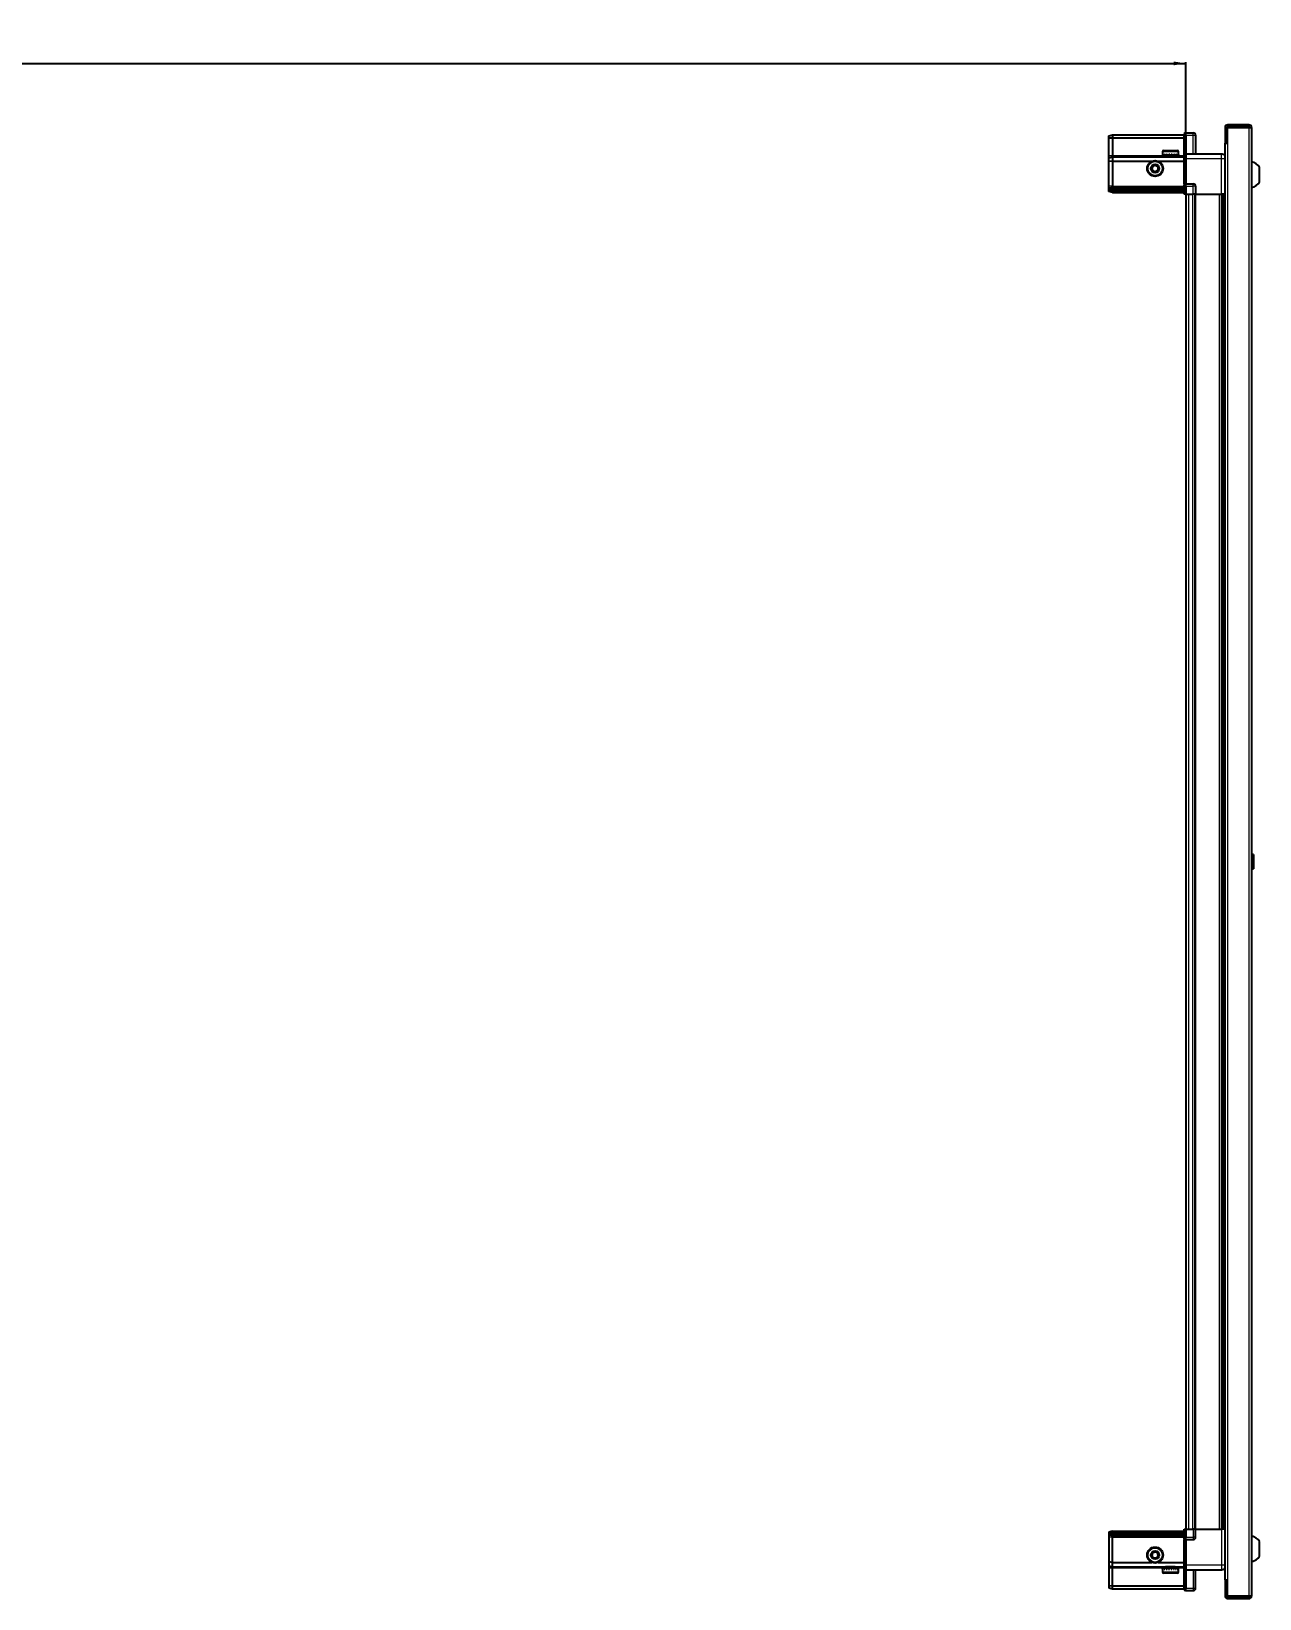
# Model space of a CAD drawing. Header units: millimetres. Extents: x 964 to 4502, y -2259 to 1427.
# Drawn here: x 2856 to 3855, y 94 to 1369 of the extents above; entities that cross this region are included whole.
import ezdxf

# ---------------------------------------------------------------- set-up
doc = ezdxf.new("R2010")
doc.units = ezdxf.units.MM
doc.layers.add('FORMAT', color=7, linetype='Continuous')
doc.styles.add('SLDTEXTSTYLE0', font='TXT', dxfattribs={"width": 0.75})
doc.dimstyles.new('SLDDIMSTYLE0', dxfattribs={"dimtxt": 20, "dimasz": 10, "dimexe": 0, "dimexo": 0.0625, "dimgap": 5, "dimtad": 2, "dimdec": 1, "dimrnd": 1e-09, "dimzin": 12, "dimdsep": 46, "dimtxsty": 'SLDTEXTSTYLE0', "dimsah": 1, "dimcen": 0.09, "dimadec": 0, "dimazin": 3, "dimtfac": 1, "dimtofl": 0, "dimtmove": 0, "dimatfit": 3, "dimfxl": 0, "dimfrac": 2, "dimtolj": 1, "dimtzin": 12, "dimarcsym": 0})

# ---------------------------------------------------------------- blocks, each defined once
blk = doc.blocks.new('_D_5')
at = {"layer": 'FORMAT'}
for p, q in [((1695.1, 1236.6), (1695.1, 1344.1)), ((1695.1, 1343.1), (3795.1, 1343.1)), ((3795.1, 1236.6), (3795.1, 1344.1))]:
    blk.add_line(p, q, dxfattribs=at)
for points in [[(1695.1, 1343.1), (1705.1, 1341.5), (1705.1, 1344.6)], [(3795.1, 1343.1), (3785.1, 1344.6), (3785.1, 1341.5)]]:
    blk.add_solid(points, dxfattribs=at)
at = {"layer": 'FORMAT', "insert": (2715.6, 1368.9), "char_height": 20, "attachment_point": 1, "style": 'SLDTEXTSTYLE0'}
blk.add_mtext('2100', dxfattribs=at)

msp = doc.modelspace()

# ---------------------------------------------------------------- linework, layer by layer
at = {"color": 7, "linetype": 'Continuous', "lineweight": 25}
for p, q in [((3826.98, 1290.97), (3826.98, 1278.57)), ((3828.48, 1290.97), (3828.48, 1278.57)), ((3828.98, 1278.07), (3828.98, 1290.97)), ((3828.98, 1290.97), (3846.38, 1290.97)), ((3846.38, 1293.07), (3829.08, 1293.07)), ((3846.38, 1291.57), (3829.08, 1291.57)), ((3846.38, 1291.57), (3846.38, 1293.07)), ((3846.38, 1290.97), (3848.48, 1290.97)), ((3848.48, 1290.97), (3848.48, 96.17)), ((3732.48, 1284.27), (3735.48, 1285.07)), ((3732.48, 1282.42), (3732.48, 1284.27)), ((3732.48, 1282.42), (3735.48, 1282.57)), ((3732.48, 1268.07), (3732.48, 1282.42)), ((3735.48, 1285.07), (3735.48, 1282.57)), ((3735.48, 1285.07), (3793.78, 1285.07)), ((3735.48, 1282.57), (3735.48, 1268.07)), ((3735.48, 1282.57), (3793.78, 1282.57)), ((3794.65, 1286.57), (3793.78, 1286.07)), ((3794.65, 1286.57), (3793.78, 1286.07)), ((3793.78, 1286.07), (3793.78, 1284.57)), ((3793.78, 1269.77), (3793.78, 1284.57)), ((3794.98, 1286.57), (3794.65, 1286.57)), ((3794.98, 1286.57), (3794.65, 1286.57)), ((3794.98, 1286.57), (3794.98, 1286.57)), ((3794.98, 1284.57), (3794.98, 1286.57)), ((3794.98, 1286.57), (3800.98, 1286.57)), ((3794.98, 1284.57), (3794.98, 1269.77)), ((3802.98, 1284.57), (3802.98, 1269.57)), ((3826.88, 1278.07), (3826.88, 109.07)), ((3826.88, 1278.07), (3828.98, 1278.07)), ((3826.98, 1278.57), (3828.48, 1278.57)), ((3732.48, 1266.27), (3732.48, 1268.07)), ((3732.48, 1266.27), (3735.48, 1267.07)), ((3732.48, 1263.24), (3732.48, 1266.27)), ((3735.48, 1263.57), (3732.48, 1263.24)), ((3732.48, 1243.07), (3732.48, 1263.24)), ((3735.48, 1268.07), (3735.48, 1267.07)), ((3735.48, 1267.07), (3735.48, 1263.57)), ((3735.48, 1267.07), (3793.78, 1267.07)), ((3735.48, 1263.57), (3735.48, 1243.07)), ((3735.48, 1263.57), (3767.48, 1263.57)), ((3772.48, 1263.57), (3793.78, 1263.57)), ((3775.98, 1271.47), (3775.98, 1268.57)), ((3775.98, 1268.57), (3776.02, 1268.57)), ((3776.14, 1269.07), (3776.02, 1269.07)), ((3776.02, 1269.07), (3776.02, 1268.57)), ((3776.02, 1268.57), (3776.14, 1268.57)), ((3776.14, 1269.07), (3776.14, 1268.57)), ((3776.14, 1268.57), (3776.55, 1268.57)), ((3776.89, 1269.07), (3776.55, 1269.07)), ((3776.55, 1269.07), (3776.55, 1268.57)), ((3776.55, 1268.57), (3776.89, 1268.57)), ((3776.78, 1272.27), (3788.18, 1272.27)), ((3776.89, 1269.07), (3776.89, 1268.57)), ((3776.89, 1268.57), (3777.66, 1268.57)), ((3778.19, 1269.07), (3777.66, 1269.07)), ((3777.66, 1269.07), (3777.66, 1268.57)), ((3777.66, 1268.57), (3778.19, 1268.57)), ((3778.08, 1268.57), (3778.08, 1268.47)), ((3778.08, 1268.47), (3786.88, 1268.47)), ((3778.19, 1269.07), (3778.19, 1268.57)), ((3778.19, 1268.57), (3779.25, 1268.57)), ((3778.48, 1268.07), (3779.17, 1267.59)), ((3778.48, 1268.07), (3786.48, 1268.07)), ((3779.17, 1267.59), (3778.48, 1267.1)), ((3778.48, 1267.1), (3778.48, 1267.07)), ((3778.48, 1267.1), (3786.48, 1267.1)), ((3779.17, 1267.59), (3785.79, 1267.59)), ((3779.91, 1269.07), (3779.25, 1269.07)), ((3779.25, 1269.07), (3779.25, 1268.57)), ((3779.25, 1268.57), (3779.91, 1268.57)), ((3779.91, 1269.07), (3779.91, 1268.57)), ((3779.91, 1268.57), (3781.15, 1268.57)), ((3781.88, 1269.07), (3781.15, 1269.07)), ((3781.15, 1269.07), (3781.15, 1268.57)), ((3781.15, 1268.57), (3781.58, 1268.57)), ((3781.58, 1269.07), (3781.58, 1268.57)), ((3781.88, 1269.07), (3781.88, 1268.57)), ((3781.88, 1268.57), (3783.18, 1268.57)), ((3783.9, 1269.07), (3783.18, 1269.07)), ((3783.18, 1269.07), (3783.18, 1268.57)), ((3783.45, 1269.07), (3783.45, 1268.57)), ((3783.45, 1268.57), (3783.9, 1268.57)), ((3783.9, 1269.07), (3783.9, 1268.57)), ((3783.9, 1268.57), (3785.14, 1268.57)), ((3785.8, 1269.07), (3785.14, 1269.07)), ((3785.14, 1269.07), (3785.14, 1268.57)), ((3785.14, 1268.57), (3785.8, 1268.57)), ((3785.79, 1267.59), (3786.48, 1268.07)), ((3786.48, 1267.1), (3785.79, 1267.59)), ((3785.8, 1269.07), (3785.8, 1268.57)), ((3785.8, 1268.57), (3786.84, 1268.57)), ((3786.48, 1267.07), (3786.48, 1267.1)), ((3787.36, 1269.07), (3786.84, 1269.07)), ((3786.84, 1269.07), (3786.84, 1268.57)), ((3786.84, 1268.57), (3787.36, 1268.57)), ((3786.88, 1268.47), (3786.88, 1268.57)), ((3787.36, 1269.07), (3787.36, 1268.57)), ((3787.36, 1268.57), (3788.12, 1268.57)), ((3788.45, 1269.07), (3788.12, 1269.07)), ((3788.12, 1269.07), (3788.12, 1268.57)), ((3788.12, 1268.57), (3788.45, 1268.57)), ((3788.45, 1269.07), (3788.45, 1268.57)), ((3788.45, 1268.57), (3788.84, 1268.57)), ((3788.95, 1269.07), (3788.84, 1269.07)), ((3788.84, 1269.07), (3788.84, 1268.57)), ((3788.84, 1268.57), (3788.95, 1268.57)), ((3788.95, 1269.07), (3788.95, 1268.57)), ((3788.95, 1268.57), (3788.98, 1268.57)), ((3788.98, 1268.57), (3788.98, 1271.47)), ((3793.78, 1269.57), (3793.78, 1269.77)), ((3794.98, 1269.57), (3793.78, 1269.57)), ((3793.78, 1265.57), (3793.78, 1269.57)), ((3793.78, 1245.27), (3793.78, 1265.57)), ((3794.98, 1269.77), (3794.98, 1269.57)), ((3794.98, 1269.57), (3794.98, 1265.57)), ((3794.98, 1269.57), (3823.98, 1269.57)), ((3794.98, 1265.57), (3794.98, 1245.27)), ((3855.08, 1246.57), (3855.08, 1258.57)), ((3732.48, 1241.27), (3732.48, 1243.07)), ((3735.48, 1242.07), (3732.48, 1241.27)), ((3732.48, 1240.53), (3732.48, 1241.27)), ((3735.48, 1241.07), (3732.48, 1240.53)), ((3732.48, 1240.03), (3732.48, 1240.53)), ((3732.48, 1238.87), (3732.48, 1240.03)), ((3735.48, 1239.57), (3732.48, 1240.03)), ((3735.48, 1238.07), (3732.48, 1238.87)), ((3735.48, 1243.07), (3735.48, 1242.07)), ((3735.48, 1242.07), (3735.48, 1241.07)), ((3735.48, 1242.07), (3793.78, 1242.07)), ((3735.48, 1241.07), (3793.78, 1241.07)), ((3735.48, 1241.07), (3735.48, 1239.57)), ((3735.48, 1239.57), (3735.48, 1238.07)), ((3735.48, 1239.57), (3793.78, 1239.57)), ((3735.48, 1238.07), (3793.78, 1238.07)), ((3793.78, 1245.07), (3793.78, 1245.27)), ((3794.98, 1245.07), (3793.78, 1245.07)), ((3793.78, 1245.07), (3793.78, 1244.39)), ((3793.78, 1236.57), (3793.78, 1244.39)), ((3794.65, 1243.07), (3794.65, 1236.57)), ((3794.98, 1245.27), (3794.98, 1245.07)), ((3794.98, 1243.07), (3794.98, 1245.07)), ((3794.98, 1245.07), (3800.98, 1245.07)), ((3794.98, 1243.07), (3794.98, 1245.07)), ((3794.98, 1243.07), (3794.98, 1236.57)), ((3802.98, 1243.07), (3802.98, 1236.57)), ((3794.65, 1236.57), (3793.78, 1236.57)), ((3794.98, 1236.57), (3794.65, 1236.57)), ((3794.98, 1236.57), (3800.98, 1236.57)), ((3795.13, 1236.57), (3795.13, 150.57)), ((3802.98, 1236.57), (3800.98, 1236.57)), ((3802.33, 1236.57), (3802.33, 150.57)), ((3802.98, 1236.57), (3823.98, 1236.57)), ((3825.01, 150.57), (3825.01, 1236.57)), ((3825.04, 150.57), (3825.04, 1236.57)), ((3826.83, 1236.57), (3826.83, 150.57)), ((3849.47, 699.36), (3848.48, 698.37)), ((3848.48, 688.77), (3849.47, 687.79)), ((3849.98, 699.36), (3849.47, 699.36)), ((3849.47, 699.36), (3849.47, 687.79)), ((3849.98, 699.36), (3849.98, 687.79)), ((3849.47, 687.79), (3849.98, 687.79)), ((3735.48, 149.07), (3732.48, 148.27)), ((3732.48, 148.27), (3732.48, 147.12)), ((3735.48, 147.57), (3732.48, 147.12)), ((3732.48, 147.12), (3732.48, 146.62)), ((3735.48, 146.07), (3732.48, 146.62)), ((3732.48, 146.62), (3732.48, 145.87)), ((3735.48, 145.07), (3732.48, 145.87)), ((3732.48, 145.87), (3732.48, 144.07)), ((3732.48, 144.07), (3732.48, 123.9)), ((3735.48, 147.57), (3735.48, 149.07)), ((3735.48, 149.07), (3793.78, 149.07)), ((3735.48, 147.57), (3793.78, 147.57)), ((3735.48, 146.07), (3735.48, 147.57)), ((3735.48, 146.07), (3793.78, 146.07)), ((3735.48, 145.07), (3735.48, 146.07)), ((3735.48, 145.07), (3793.78, 145.07)), ((3735.48, 144.07), (3735.48, 145.07)), ((3735.48, 123.57), (3735.48, 144.07)), ((3793.78, 142.75), (3793.78, 150.57)), ((3793.78, 150.57), (3794.65, 150.57)), ((3793.78, 142.75), (3793.78, 142.07)), ((3794.98, 142.07), (3793.78, 142.07)), ((3793.78, 141.87), (3793.78, 142.07)), ((3793.78, 121.57), (3793.78, 141.87)), ((3794.65, 150.57), (3794.65, 150.57)), ((3794.65, 150.57), (3794.65, 144.07)), ((3794.98, 150.57), (3794.65, 150.57)), ((3794.98, 150.57), (3794.98, 144.07)), ((3794.98, 150.57), (3794.98, 150.57)), ((3794.98, 150.57), (3794.98, 144.07)), ((3794.98, 150.57), (3800.98, 150.57)), ((3794.98, 142.07), (3794.98, 144.07)), ((3794.98, 142.07), (3794.98, 141.87)), ((3794.98, 142.07), (3800.98, 142.07)), ((3794.98, 141.87), (3794.98, 121.57)), ((3802.98, 150.57), (3800.98, 150.57)), ((3802.98, 144.07), (3802.98, 150.57)), ((3802.98, 150.57), (3823.98, 150.57)), ((3855.08, 128.57), (3855.08, 140.57)), ((3735.48, 123.57), (3732.48, 123.9)), ((3732.48, 123.9), (3732.48, 120.87)), ((3732.48, 120.87), (3735.48, 120.07)), ((3732.48, 120.87), (3732.48, 119.07)), ((3732.48, 119.07), (3732.48, 104.73)), ((3735.48, 123.57), (3767.48, 123.57)), ((3735.48, 120.07), (3735.48, 123.57)), ((3735.48, 120.07), (3793.78, 120.07)), ((3735.48, 119.07), (3735.48, 120.07)), ((3735.48, 104.57), (3735.48, 119.07)), ((3772.48, 123.57), (3793.78, 123.57)), ((3775.98, 118.57), (3775.98, 115.67)), ((3776, 118.57), (3775.98, 118.57)), ((3776, 118.07), (3776, 118.57)), ((3776.1, 118.57), (3776, 118.57)), ((3776, 118.07), (3776.1, 118.07)), ((3776.1, 118.07), (3776.1, 118.57)), ((3776.47, 118.57), (3776.1, 118.57)), ((3776.47, 118.07), (3776.47, 118.57)), ((3776.79, 118.57), (3776.47, 118.57)), ((3776.47, 118.07), (3776.79, 118.07)), ((3788.18, 114.87), (3776.78, 114.87)), ((3776.79, 118.07), (3776.79, 118.57)), ((3777.53, 118.57), (3776.79, 118.57)), ((3777.53, 118.07), (3777.53, 118.57)), ((3778.04, 118.57), (3777.53, 118.57)), ((3777.53, 118.07), (3778.04, 118.07)), ((3778.04, 118.07), (3778.04, 118.57)), ((3779.07, 118.57), (3778.04, 118.57)), ((3778.08, 118.67), (3778.08, 118.57)), ((3786.88, 118.67), (3778.08, 118.67)), ((3778.48, 120.07), (3778.48, 120.04)), ((3778.48, 120.04), (3779.17, 119.55)), ((3786.48, 120.04), (3778.48, 120.04)), ((3779.17, 119.55), (3778.48, 119.07)), ((3786.48, 119.07), (3778.48, 119.07)), ((3779.07, 118.07), (3779.07, 118.57)), ((3779.72, 118.57), (3779.07, 118.57)), ((3779.07, 118.07), (3779.72, 118.07)), ((3785.79, 119.55), (3779.17, 119.55)), ((3779.72, 118.07), (3779.72, 118.57)), ((3780.95, 118.57), (3779.72, 118.57)), ((3780.95, 118.07), (3780.95, 118.57)), ((3781.44, 118.57), (3780.95, 118.57)), ((3780.95, 118.07), (3781.68, 118.07)), ((3781.44, 118.07), (3781.44, 118.57)), ((3781.68, 118.07), (3781.68, 118.57)), ((3782.98, 118.57), (3781.68, 118.57)), ((3782.98, 118.07), (3782.98, 118.57)), ((3782.98, 118.07), (3783.71, 118.07)), ((3783.31, 118.07), (3783.31, 118.57)), ((3783.71, 118.57), (3783.31, 118.57)), ((3783.71, 118.07), (3783.71, 118.57)), ((3784.95, 118.57), (3783.71, 118.57)), ((3784.95, 118.07), (3784.95, 118.57)), ((3785.62, 118.57), (3784.95, 118.57)), ((3784.95, 118.07), (3785.62, 118.07)), ((3785.62, 118.07), (3785.62, 118.57)), ((3786.69, 118.57), (3785.62, 118.57)), ((3785.79, 119.55), (3786.48, 120.04)), ((3786.48, 119.07), (3785.79, 119.55)), ((3786.48, 120.04), (3786.48, 120.07)), ((3786.69, 118.07), (3786.69, 118.57)), ((3787.23, 118.57), (3786.69, 118.57)), ((3786.69, 118.07), (3787.23, 118.07)), ((3786.88, 118.57), (3786.88, 118.67)), ((3787.23, 118.07), (3787.23, 118.57)), ((3788.02, 118.57), (3787.23, 118.57)), ((3788.02, 118.07), (3788.02, 118.57)), ((3788.37, 118.57), (3788.02, 118.57)), ((3788.02, 118.07), (3788.37, 118.07)), ((3788.37, 118.07), (3788.37, 118.57)), ((3788.8, 118.57), (3788.37, 118.57)), ((3788.8, 118.07), (3788.8, 118.57)), ((3788.93, 118.57), (3788.8, 118.57)), ((3788.8, 118.07), (3788.93, 118.07)), ((3788.93, 118.07), (3788.93, 118.57)), ((3788.98, 118.57), (3788.93, 118.57)), ((3788.98, 115.67), (3788.98, 118.57)), ((3793.78, 117.57), (3793.78, 121.57)), ((3794.98, 117.57), (3793.78, 117.57)), ((3793.78, 117.37), (3793.78, 117.57)), ((3793.78, 102.57), (3793.78, 117.37)), ((3794.98, 121.57), (3794.98, 117.57)), ((3794.98, 117.57), (3794.98, 117.37)), ((3794.98, 117.57), (3823.98, 117.57)), ((3794.98, 117.37), (3794.98, 102.57)), ((3794.98, 117.37), (3794.98, 102.57)), ((3802.98, 102.57), (3802.98, 117.57)), ((3732.48, 104.73), (3735.48, 104.57)), ((3732.48, 104.73), (3732.48, 102.87)), ((3732.48, 102.87), (3735.48, 102.07)), ((3735.48, 104.57), (3793.78, 104.57)), ((3735.48, 102.07), (3735.48, 104.57)), ((3735.48, 102.07), (3793.78, 102.07)), ((3793.78, 102.57), (3793.78, 101.07)), ((3794.98, 100.57), (3794.98, 102.57)), ((3828.98, 109.07), (3826.88, 109.07)), ((3826.98, 108.57), (3828.48, 108.57)), ((3826.98, 108.57), (3826.98, 96.17)), ((3828.48, 108.57), (3828.48, 96.17)), ((3828.98, 96.17), (3828.98, 109.07)), ((3793.78, 101.07), (3794.65, 100.57)), ((3794.98, 100.57), (3794.65, 100.57)), ((3794.98, 100.57), (3800.98, 100.57)), ((3846.38, 96.17), (3828.98, 96.17)), ((3829.08, 95.57), (3846.38, 95.57)), ((3829.08, 94.07), (3846.38, 94.07)), ((3848.48, 96.17), (3846.38, 96.17)), ((3846.38, 95.57), (3846.38, 94.07))]:
    msp.add_line(p, q, dxfattribs=at)
at = {"color": 8, "linetype": 'Continuous', "lineweight": 18}
for p, q in [((3828.48, 1290.97), (3826.98, 1290.97)), ((3829.08, 1291.57), (3829.08, 1293.07)), ((3846.38, 1290.97), (3846.38, 96.17)), ((3794.98, 1284.57), (3793.78, 1284.57)), ((3794.98, 1284.57), (3800.98, 1284.57)), ((3800.98, 1284.57), (3800.98, 1286.57)), ((3800.98, 1269.57), (3800.98, 1284.57)), ((3800.98, 1284.57), (3802.98, 1284.57)), ((3828.98, 1278.07), (3828.98, 109.07)), ((3732.48, 1268.07), (3735.48, 1268.07)), ((3735.48, 1268.07), (3778.48, 1268.07)), ((3775.98, 1271.47), (3788.98, 1271.47)), ((3786.48, 1268.07), (3793.78, 1268.07)), ((3793.78, 1269.77), (3794.98, 1269.77)), ((3794.98, 1265.57), (3793.78, 1265.57)), ((3794.98, 1265.57), (3823.98, 1265.57)), ((3823.98, 1236.57), (3823.98, 1265.57)), ((3735.48, 1243.07), (3732.48, 1243.07)), ((3735.48, 1243.07), (3793.78, 1243.07)), ((3793.78, 1245.27), (3794.98, 1245.27)), ((3794.98, 1243.07), (3794.65, 1243.07)), ((3794.98, 1243.07), (3800.98, 1243.07)), ((3800.98, 1243.07), (3800.98, 1245.07)), ((3802.98, 1243.07), (3800.98, 1243.07)), ((3800.98, 1236.57), (3800.98, 1243.07)), ((3797.13, 1236.57), (3797.13, 150.57)), ((3800.33, 1236.57), (3800.33, 150.57)), ((3802.98, 1236.57), (3802.98, 150.57)), ((3822.39, 150.57), (3822.39, 1236.57)), ((3823.8, 1236.57), (3823.8, 150.57)), ((3826.25, 150.57), (3826.25, 1236.57)), ((3735.48, 144.07), (3732.48, 144.07)), ((3735.48, 144.07), (3793.78, 144.07)), ((3794.98, 141.87), (3793.78, 141.87)), ((3794.98, 150.57), (3794.65, 150.57)), ((3794.98, 144.07), (3794.65, 144.07)), ((3794.98, 144.07), (3800.98, 144.07)), ((3800.98, 150.57), (3800.98, 144.07)), ((3802.98, 144.07), (3800.98, 144.07)), ((3800.98, 144.07), (3800.98, 142.07)), ((3823.98, 150.57), (3823.98, 121.57)), ((3732.48, 119.07), (3735.48, 119.07)), ((3735.48, 119.07), (3778.48, 119.07)), ((3788.98, 115.67), (3775.98, 115.67)), ((3786.48, 119.07), (3793.78, 119.07)), ((3794.98, 121.57), (3793.78, 121.57)), ((3794.98, 117.37), (3793.78, 117.37)), ((3794.98, 121.57), (3823.98, 121.57)), ((3800.98, 117.57), (3800.98, 102.57)), ((3794.98, 102.57), (3793.78, 102.57)), ((3794.98, 102.57), (3800.98, 102.57)), ((3800.98, 102.57), (3802.98, 102.57)), ((3800.98, 102.57), (3800.98, 100.57)), ((3828.48, 96.17), (3826.98, 96.17)), ((3829.08, 95.57), (3829.08, 94.07))]:
    msp.add_line(p, q, dxfattribs=at)
at = {"color": 7, "linetype": 'Continuous', "lineweight": 25}
for centre, radius in [((3769.98, 1257.57), 6.5), ((3769.98, 1257.57), 3.46), ((3769.98, 129.57), 6.5), ((3769.98, 129.57), 3.46)]:
    msp.add_circle(centre, radius, dxfattribs=at)
at = {"color": 8, "linetype": 'Continuous', "lineweight": 18}
for centre in [(3769.98, 1257.57), (3769.98, 129.57)]:
    msp.add_circle(centre, 5.7, dxfattribs=at)
at = {"color": 7, "linetype": 'Continuous', "lineweight": 25}
for centre, radius, start, end in [((3829.08, 1290.97), 2.1, 90, 180), ((3829.08, 1290.97), 0.6, 90, 180), ((3846.38, 1290.97), 2.1, 0, 90), ((3846.38, 1290.97), 0.6, 0, 90), ((3800.98, 1284.57), 2, 360, 90), ((3776.78, 1271.47), 0.8, 90, 180), ((3778.08, 1268.07), 0.4, 0, 90), ((3786.88, 1268.07), 0.4, 90, 180), ((3788.18, 1271.47), 0.8, 0, 90), ((3845.46, 1251.55), 11.91, 36.1266, 75.29965), ((3769.98, 1257.57), 2.5, 120.74103, 180.74103), ((3769.98, 1257.57), 2.5, 180.74103, 240.74103), ((3769.98, 1257.57), 2.5, 60.74103, 120.74103), ((3769.98, 1257.57), 2.5, 240.74103, 300.74103), ((3769.98, 1257.57), 2.5, 0.74103, 60.74103), ((3769.98, 1257.57), 2.5, 300.74103, 0.74103), ((3800.98, 1243.07), 2, 0, 90), ((3845.46, 1253.6), 11.91, 284.70035, 323.8734), ((3800.98, 144.07), 2, 270, 0), ((3845.46, 133.55), 11.91, 36.1266, 75.29965), ((3769.98, 129.57), 2.5, 155.91157, 215.91157), ((3769.98, 129.57), 2.5, 95.91157, 155.91157), ((3769.98, 129.57), 2.5, 215.91157, 275.91157), ((3769.98, 129.57), 2.5, 35.91157, 95.91157), ((3769.98, 129.57), 2.5, 275.91157, 335.91157), ((3769.98, 129.57), 2.5, 335.91157, 35.91157), ((3845.46, 135.6), 11.91, 284.70035, 323.8734), ((3776.78, 115.67), 0.8, 180, 270), ((3778.08, 119.07), 0.4, 270, 360), ((3786.88, 119.07), 0.4, 180, 270), ((3788.18, 115.67), 0.8, 270, 360), ((3800.98, 102.57), 2, 270, 0), ((3829.08, 96.17), 2.1, 180, 270), ((3829.08, 96.17), 0.6, 180, 270), ((3846.38, 96.17), 0.6, 270, 0), ((3846.38, 96.17), 2.1, 270, 0)]:
    msp.add_arc(centre, radius, start, end, dxfattribs=at)
for centre, start_param, end_param in [((3791.19, 1243.07), 0, 0.7227342), ((3791.19, 144.07), 5.5604511, 6.2831853)]:
    msp.add_ellipse(centre, major_axis=(3.46, 0), ratio=0.5773503, start_param=start_param, end_param=end_param, dxfattribs=at)
for points, knots in [([(3823.98, 1269.57), (3824.42, 1269.52), (3825.1, 1269.45), (3825.91, 1269.01), (3826.47, 1268.58), (3826.75, 1268.2), (3826.88, 1268.02)], [0, 0, 0, 0, 0.38429816, 0.59117259, 0.8024372, 1, 1, 1, 1]), ([(3767.46, 1258.98), (3767.91, 1259.25), (3768.74, 1259.74), (3769.56, 1260.23), (3769.95, 1260.46)], [0, 0, 0, 0, 0.5346859, 1, 1, 1, 1]), ([(3767.5, 1256.1), (3767.5, 1256.22), (3767.49, 1256.82), (3767.48, 1257.81), (3767.47, 1258.64), (3767.46, 1258.98)], [0, 0, 0, 0, 0.1331247, 0.6370994, 1, 1, 1, 1]), ([(3770.02, 1254.68), (3769.57, 1254.94), (3768.73, 1255.41), (3767.89, 1255.88), (3767.5, 1256.1)], [0, 0, 0, 0, 0.53468586, 1, 1, 1, 1]), ([(3769.95, 1260.46), (3770.4, 1260.21), (3771.24, 1259.73), (3772.07, 1259.26), (3772.46, 1259.05)], [0, 0, 0, 0, 0.5346859, 1, 1, 1, 1]), ([(3772.5, 1256.16), (3772.06, 1255.9), (3771.23, 1255.4), (3770.4, 1254.91), (3770.02, 1254.68)], [0, 0, 0, 0, 0.5346859, 1, 1, 1, 1]), ([(3772.46, 1259.05), (3772.47, 1258.7), (3772.48, 1257.88), (3772.49, 1256.88), (3772.5, 1256.29), (3772.5, 1256.16)], [0, 0, 0, 0, 0.3629006, 0.8668753, 1, 1, 1, 1]), ([(3826.83, 1236.57), (3826.8, 1236.57), (3826.58, 1236.57), (3825.86, 1236.57), (3824.89, 1236.57), (3824.24, 1236.57), (3823.98, 1236.57)], [0, 0, 0, 0, 0.0717073, 0.4209791, 0.7702508, 1, 1, 1, 1]), ([(3826.83, 150.57), (3826.8, 150.57), (3826.58, 150.57), (3825.86, 150.57), (3824.89, 150.57), (3824.24, 150.57), (3823.98, 150.57)], [0, 0, 0, 0, 0.0717073, 0.4209791, 0.7702508, 1, 1, 1, 1]), ([(3767.11, 129.27), (3767.32, 129.74), (3767.72, 130.63), (3768.11, 131.5), (3768.29, 131.91)], [0, 0, 0, 0, 0.5346859, 1, 1, 1, 1]), ([(3768.81, 126.94), (3768.5, 127.35), (3767.94, 128.13), (3767.37, 128.91), (3767.11, 129.27)], [0, 0, 0, 0, 0.5346859, 1, 1, 1, 1]), ([(3768.29, 131.91), (3768.63, 131.94), (3769.45, 132.03), (3770.44, 132.13), (3771.04, 132.19), (3771.16, 132.21)], [0, 0, 0, 0, 0.3629006, 0.8668753, 1, 1, 1, 1]), ([(3771.16, 132.21), (3771.46, 131.79), (3772.03, 131.01), (3772.59, 130.23), (3772.85, 129.87)], [0, 0, 0, 0, 0.53468586, 1, 1, 1, 1]), ([(3772.85, 129.87), (3772.64, 129.4), (3772.25, 128.52), (3771.86, 127.64), (3771.68, 127.23)], [0, 0, 0, 0, 0.5346859, 1, 1, 1, 1]), ([(3771.68, 127.23), (3771.55, 127.22), (3770.96, 127.16), (3769.97, 127.06), (3769.15, 126.97), (3768.81, 126.94)], [0, 0, 0, 0, 0.1331247, 0.6370994, 1, 1, 1, 1]), ([(3823.98, 117.57), (3824.42, 117.62), (3825.1, 117.69), (3825.91, 118.13), (3826.47, 118.56), (3826.75, 118.94), (3826.88, 119.12)], [0, 0, 0, 0, 0.3842982, 0.5911726, 0.8024372, 1, 1, 1, 1])]:
    msp.add_open_spline(points, degree=3, knots=knots, dxfattribs=at)
at = {"color": 8, "linetype": 'Continuous', "lineweight": 18}
for points in [[(3823.98, 1265.57), (3823.98, 1266.1), (3823.98, 1267.14), (3823.98, 1268.47), (3823.98, 1269.39), (3823.98, 1269.51), (3823.98, 1269.57)], [(3823.98, 121.57), (3823.98, 121.05), (3823.98, 120), (3823.98, 118.68), (3823.98, 117.75), (3823.98, 117.63), (3823.98, 117.57)]]:
    msp.add_open_spline(points, degree=3, dxfattribs=at)
for points, knots in [([(3823.98, 1265.57), (3824.42, 1265.57), (3825.1, 1265.57), (3825.91, 1265.57), (3826.47, 1265.57), (3826.75, 1265.57), (3826.88, 1265.57)], [0, 0, 0, 0, 0.3842982, 0.5911726, 0.8024372, 1, 1, 1, 1]), ([(3823.98, 121.57), (3824.42, 121.57), (3825.1, 121.57), (3825.91, 121.57), (3826.47, 121.57), (3826.75, 121.57), (3826.88, 121.57)], [0, 0, 0, 0, 0.38429816, 0.59117259, 0.8024372, 1, 1, 1, 1])]:
    msp.add_open_spline(points, degree=3, knots=knots, dxfattribs=at)

# ---------------------------------------------------------------- dimensions: what is measured, and where the dimension line sits
at = {"layer": 'FORMAT'}
dim = msp.add_linear_dim(base=(3795.13, 1343.07), p1=(1695.13, 1236.57), p2=(3795.13, 1236.57), angle=0, dimstyle='SLDDIMSTYLE0', dxfattribs=at)
dim.commit()
dim.dimension.update_dxf_attribs({"geometry": '_D_5', "text_midpoint": (2745.13, 1343.07), "dimtype": 160})

doc.saveas('drawing.dxf')
